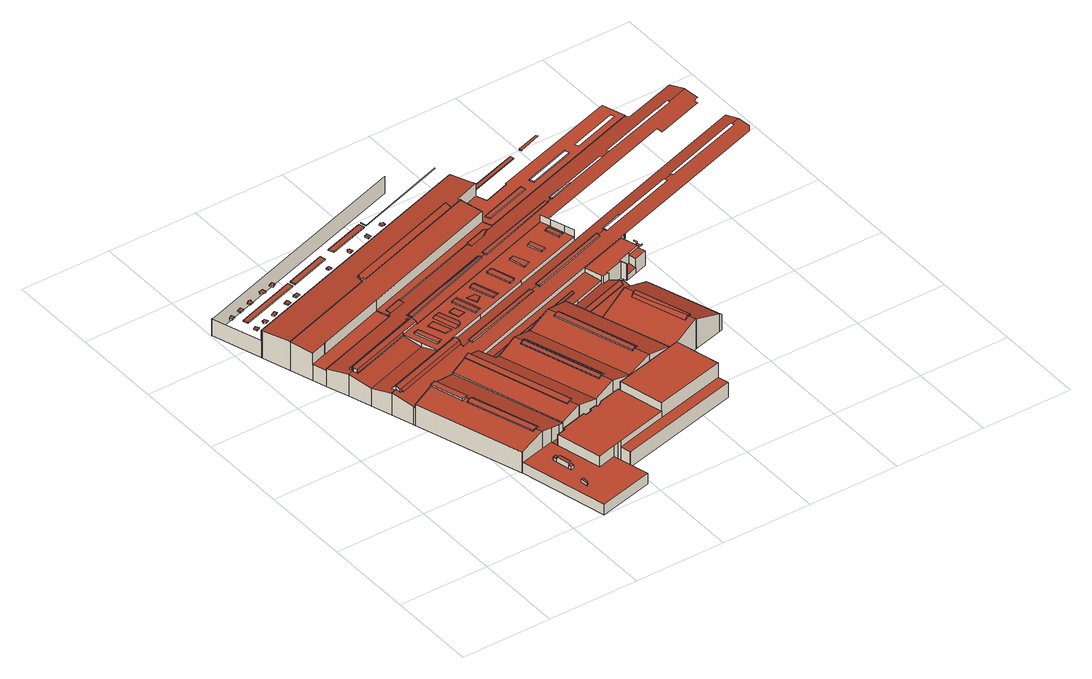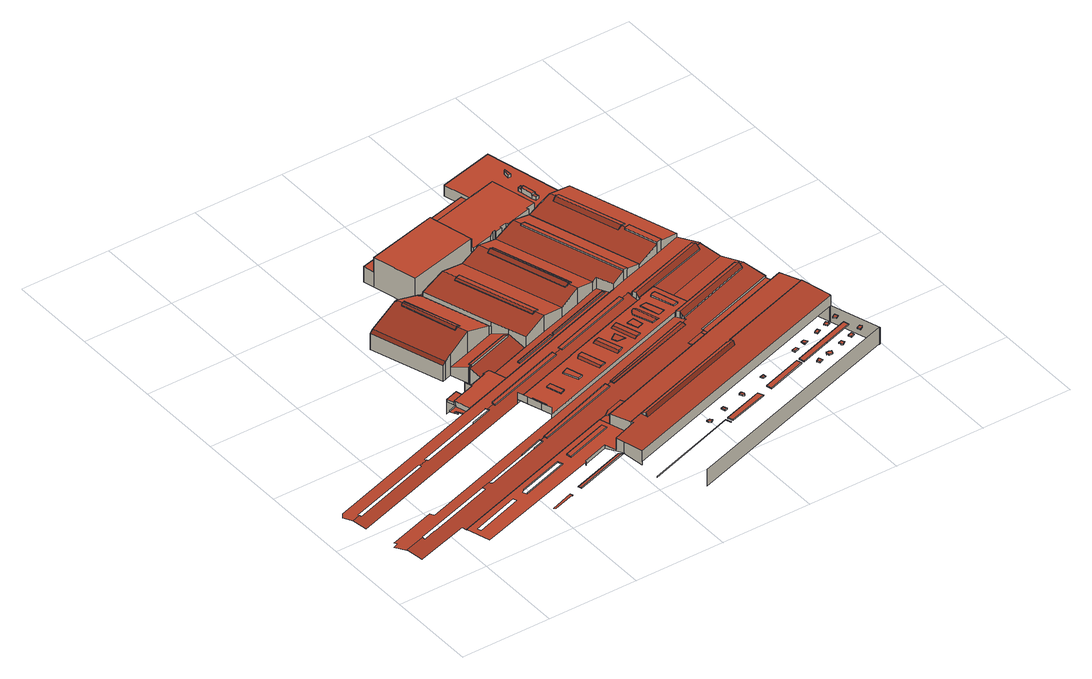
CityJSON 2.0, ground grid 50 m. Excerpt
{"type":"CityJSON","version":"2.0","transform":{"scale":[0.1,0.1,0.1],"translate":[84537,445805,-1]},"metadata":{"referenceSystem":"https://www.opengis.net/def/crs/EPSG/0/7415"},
"CityObjects":{
"building1":{"type":"Building","attributes":{"b3_dak_type":"slanted","b3_h_dak_50p":11.34,"b3_h_dak_70p":12.93,"b3_h_dak_max":18.7,"b3_h_dak_min":-0.24,"b3_h_maaiveld":-0.41,"b3_kas_warenhuis":false,"b3_mutatie_ahn3_ahn4":false,"b3_opp_buitenmuur":23264.48,"b3_opp_dak_plat":22958.51,"b3_opp_dak_schuin":26793.35,"b3_opp_grond":47974.2,"b3_opp_scheidingsmuur":0,"b3_reconstructie_onvolledig":false,"b3_rmse_lod12":3.03,"b3_rmse_lod13":1.31,"b3_rmse_lod22":0.253,"b3_val3dity_lod12":"[]","b3_val3dity_lod13":"[]","b3_val3dity_lod22":"[104]","b3_volume_lod12":618811.44,"b3_volume_lod13":595669.38,"b3_volume_lod22":564615.25,"geconstateerd":false,"oorspronkelijkbouwjaar":1914,"status":"Pand in gebruik"},"children":["building1-1"]},
"building1-1":{"type":"BuildingPart","parents":["building1"],"geometry":[{"type":"MultiSurface","lod":"2.2","boundaries":[[[0,1,2,3]],[[3,2,4,5]],[[6,7,1,0]],[[8,9,10,11]],[[12,5,4,9,8]],[[11,10,13,14,15]],[[14,13,16,17,18]],[[17,16,19,20]],[[21,20,19,22,23]],[[23,22,24,25]],[[25,24,26,27]],[[28,27,26,29,30]],[[30,29,31,32]],[[33,34,35,36]],[[37,32,31,38,39]],[[39,38,40,41]],[[41,40,34,33,42]],[[43,44,27,28]],[[45,46,47,48]],[[48,47,49,50]],[[51,52,53,54]],[[55,56,46,45]],[[57,58,52,51]],[[54,53,59,60]],[[61,62,63,64]],[[65,66,58,57]],[[67,68,66,65]],[[60,59,69,70]],[[70,69,71,72]],[[73,43,74,75]],[[76,55,45,48,50,77]],[[78,79,44,43,73]],[[18,17,80,81]],[[82,83,62,61]],[[75,74,84,85]],[[50,49,86,77]],[[76,87,56,55]],[[64,63,88,89]],[[64,89,90,91,82,61]],[[85,84,92]],[[77,86,87,76]],[[91,93,83,82]],[[89,88,94,90]],[[90,94,93,91]],[[95,96,97,98]],[[99,100,101,102]],[[102,101,103,104]],[[102,104,105,99]],[[106,107,32,37]],[[105,108,100,99]],[[104,103,108,105]],[[81,80,109,110]],[[110,109,111,112]],[[42,33,113,114]],[[115,116,117,118]],[[119,120,121,122]],[[122,121,123,124]],[[125,126,120,119]],[[127,128,129,130,106,37,39,41,42,114,131,132,133]],[[134,135,71,69,59,53,52,23,25]],[[124,136,137,125,119,122]],[[138,139,116,115]],[[115,118,140,138]],[[118,117,141,140]],[[137,142,126,125]],[[143,144,145,146]],[[124,123,147,136]],[[148,149,150,144,143,151]],[[152,153,150,149]],[[146,145,154,155]],[[143,146,155,156]],[[136,147,142,137]],[[140,141,139,138]],[[151,143,156,157]],[[157,158,148,151]],[[158,159,149,148]],[[152,149,159,160]],[[161,106,130,162]],[[160,163,153,152]],[[155,154,164,156]],[[157,156,164,165,159,158]],[[166,127,133,167]],[[159,165,163,160]],[[162,130,129,168]],[[169,128,127,166]],[[170,171,172,107,106,161]],[[173,134,25,27,44,79]],[[170,161,162,168,174]],[[36,35,175,176]],[[167,133,132,177]],[[178,179,169,166,167,177,180]],[[179,181,128,169]],[[168,129,182,174]],[[177,132,131,180]],[[174,182,171,170]],[[180,131,183,178]],[[181,179,184]],[[185,186,187,188]],[[178,183,189]],[[179,178,189,184]],[[190,191,192,193]],[[194,195,191,190]],[[188,187,196,197]],[[198,199,186,185]],[[193,192,200,201]],[[188,197,202,198,185]],[[203,204,194,190,193,201]],[[114,113,205,206]],[[197,196,207,202]],[[201,200,208,203]],[[204,209,195,194]],[[203,208,209,204]],[[189,183,131,114,206,210,211,212,171,182,129,128,181,184]],[[202,207,199,198]],[[213,214,215,216,217,205,113,33,36,176],[145,144,150,153,163,165,164,154],[103,101,100,108]],[[72,218,219,70]],[[72,71,135,218]],[[220,217,216,221]],[[217,222,223,205]],[[224,225,73,75,85]],[[226,227,57,51,54,60,70,219,228]],[[98,97,229,230]],[[231,95,98,230]],[[231,232,96,95]],[[212,233,172,171]],[[234,235,222,217,220]],[[236,237,20,21]],[[206,205,223,238,210]],[[239,111,109,80,17,20,237,240,241]],[[242,243,173,79,78]],[[222,235,244,245,238,223]],[[221,216,215,246]],[[67,65,57,227,247,248]],[[248,249,68,67]],[[250,251,252,253]],[[253,252,254,255]],[[15,14,256,257]],[[258,259,244,235,234]],[[224,85,92,260]],[[261,262,263,264]],[[244,259,245]],[[265,238,245]],[[255,254,266,267]],[[268,269,262,261]],[[270,271,272,250,253,255,267]],[[272,273,251,250]],[[264,263,274,275]],[[264,275,276,277,268,261]],[[210,238,265,278,211]],[[267,266,279,270]],[[271,280,273,272]],[[277,281,269,268]],[[270,279,280,271]],[[275,274,282,276]],[[276,282,281,277]],[[78,73,225,283,242]],[[176,175,284,213]],[[213,284,285,214]],[[286,212,211,287]],[[214,285,288,215]],[[246,215,288,289,290]],[[290,289,291,292]],[[112,111,239,293,294]],[[295,296,233,212,286]],[[297,298,299,300]],[[301,302,303,304]],[[305,306,259,258]],[[292,291,307,308,309]],[[310,311,298,297]],[[259,306,312,313,314,278,265,245]],[[287,211,278,314,315]],[[297,300,316,310]],[[300,299,317,316]],[[318,319,320,321]],[[321,320,322,323]],[[324,318,321,323]],[[325,318,324,326]],[[326,324,323,327]],[[308,307,319,318,325]],[[328,329,302,301]],[[304,330,328,301]],[[304,303,331,330]],[[316,317,311,310]],[[330,331,329,328]],[[295,286,287,315,332,333]],[[334,219,218]],[[218,135,134,335]],[[335,134,173,243]],[[336,295,333,337]],[[230,229,232,231]],[[338,339,340,296,295,336]],[[337,333,332,341]],[[337,341,342,338,336]],[[343,344,345,346]],[[347,348,349,306,305]],[[306,349,312]],[[315,314,313,350,351]],[[350,313,312]],[[342,352,339,338]],[[341,332,352,342]],[[353,354,355,356]],[[356,355,357,358]],[[359,360,348,347]],[[219,334,361,228]],[[362,363,354,353]],[[364,362,353,356,358]],[[283,365,243,242]],[[358,357,366,364]],[[367,368,340,339]],[[364,366,363,362]],[[305,258,234,220,221,246,290,292,309,369,370,371,372,373,374,375,376,377,378,379,380,359,347]],[[380,381,382,360,359]],[[383,384,385,367,339,352,332,315,351]],[[386,387,382,381]],[[388,389,387,386]],[[379,390,381,380]],[[351,350,391,383]],[[392,388,386,381,390]],[[293,239,241,393]],[[394,395,240,237,236]],[[393,241,240,395]],[[226,396,397,227]],[[392,398,389,388]],[[227,397,399,247]],[[400,401,402,361]],[[228,361,402,396,226]],[[247,399,403,249,248]],[[249,403,404]],[[405,406,260]],[[260,406,407,224]],[[224,407,408,225]],[[378,409,410,390,379]],[[385,411,412,368,367]],[[225,408,413,365,283]],[[390,410,398,392]],[[309,308,414,369]],[[415,416,395,394]],[[365,413,417,418]],[[377,419,409,378]],[[420,421,422,423]],[[424,425,426,427]],[[428,429,416,415]],[[384,430,411,385]],[[431,432,421,420]],[[433,434,435,436]],[[437,438,434,433]],[[439,440,438,437]],[[376,441,419,377]],[[442,256,14,18,81,110,112,294,443,444,445,446,447,448]],[[420,423,449,450,431]],[[423,422,451,449]],[[452,453,344,343]],[[346,454,452,343]],[[346,345,455,454]],[[375,456,457,441,376]],[[450,458,432,431]],[[459,460,457,456]],[[461,462,460,459]],[[463,464,465,466]],[[466,465,467,468]],[[257,256,442,469]],[[449,451,458,450]],[[470,471,469,472]],[[472,469,442,448,473]],[[415,474,475,428]],[[471,470,476]],[[475,477,429,428]],[[473,448,447,478]],[[478,447,446,479]],[[480,481,482,483]],[[480,484,481]],[[485,483,482]],[[374,486,456,375]],[[487,488,430,384]],[[483,485,489,490]],[[456,486,491,492,461,459]],[[493,414,308,325,326,327,494]],[[492,495,462,461]],[[496,497,498,499]],[[490,489,500,501]],[[502,503,484,480]],[[383,391,504,505]],[[506,502,480,483,490,501]],[[499,498,507,508]],[[508,509,496,499]],[[509,510,497,496]],[[511,477,475,474]],[[418,417,512,513]],[[501,500,514,506]],[[508,507,510,509]],[[506,514,503,502]],[[515,516,517,487,384,383,505,518]],[[519,520,521,522,523,524,525,504,391,350,312,349,348,360,382,387,389,398,410,409,419,441,457,460,462,495,526,527,528,529,530]],[[327,323,322,531,494]],[[532,516,515,533]],[[373,491,486,374]],[[491,526,495,492]],[[534,517,516,532]],[[372,527,526,491,373]],[[532,533,535,534]],[[536,537,538,539]],[[533,515,518,535]],[[540,541,7,6]],[[454,455,453,452]],[[371,542,528,527,372]],[[543,370,369,544]],[[545,534,535,546]],[[547,548,517,534,545]],[[370,549,542,371]],[[550,551,549,370,543]],[[552,529,528,542]],[[549,551,553,552,542]],[[553,530,529,552]],[[551,519,530,553]],[[547,545,546,554,555]],[[556,557,537,536]],[[558,556,536,539]],[[555,559,548,547]],[[546,535,518,560,554]],[[539,538,561,558]],[[554,560,559,555]],[[558,561,557,556]],[[517,548,559,560,518,505,562,563,487]],[[427,426,564,565]],[[565,566,424,427]],[[566,567,425,424]],[[563,568,488,487]],[[569,570,5,12]],[[571,572,573,574]],[[575,576,577,578]],[[513,512,579,580]],[[505,504,525,562]],[[581,582,572,571]],[[581,571,574,583]],[[574,573,584,583]],[[582,581,585]],[[583,584,586]],[[583,586,585,581]],[[470,472,473,478,479,587,588]],[[589,590,591,592]],[[592,591,593,594]],[[595,596,590,589]],[[594,597,598,595,589,592]],[[594,593,599,597]],[[598,600,596,595]],[[597,599,600,598]],[[601,602,464,463]],[[468,603,604,601,463,466]],[[468,467,605,603]],[[606,607,608,609]],[[439,437,610,611,612,613]],[[433,436,614,615,616,611,610,437]],[[613,617,440,439]],[[436,435,618,614]],[[12,8,11,15,257,469,471,476,619,620,587,621,622,623,624,569]],[[625,626,607,606]],[[625,606,609,627]],[[544,369,414,493,628]],[[609,608,629,627]],[[628,630,550,543,544]],[[630,520,519,551,550]],[[627,629,626,625]],[[631,632,576,575]],[[575,578,633,631]],[[578,577,634,633]],[[635,636,568,563]],[[562,525,524,637]],[[638,639,640,641]],[[642,643,639,638]],[[638,641,644,642]],[[641,640,645,644]],[[635,563,562,637,646,647,648,649]],[[477,511,650,651]],[[580,579,652,653]],[[488,568,636,654,655,656,657,658,412,411,430],[659,660,661,662],[567,564,426,425]],[[643,642,663]],[[644,645,664]],[[642,644,664,663]],[[665,666,667,668,293,393,395,416,429,477,651,669]],[[670,648,647,671]],[[672,673,674,675]],[[676,649,648,670]],[[476,470,588,619]],[[565,564,567,566]],[[675,674,677,678]],[[675,678,679,672]],[[679,680,673,672]],[[671,647,646,681]],[[682,683,676,670,671,681]],[[479,446,445,587]],[[683,684,649,676]],[[678,677,680,679]],[[685,659,662,686]],[[681,646,687,682]],[[688,689,684,683]],[[690,691,692,693,694,695,696,697,698,400,361,334,218,335,243,365,418,513,580,653],[699,700,701,702],[484,503,514,500,489,485,482,481],[703,704,705,706,707,708,709],[639,643,663,664,645,640],[607,626,629,608],[710,711,712,713,714],[582,585,586,584,573,572],[355,354,363,366,357],[557,561,538,537],[432,458,451,422,421]],[[682,715,688,683]],[[682,687,716,715]],[[715,716,689,688]],[[611,616,612]],[[633,634,632,631]],[[717,718,719,720]],[[698,721,401,400]],[[722,723,724,635,649,684,689,716,687,646,637,725,726]],[[724,654,636,635]],[[294,293,668,727,443]],[[368,412,658,728,729]],[[730,706,705,731]],[[731,705,704,732]],[[637,524,523,733,725]],[[734,707,706,730]],[[735,736,737,738]],[[732,739,734,730,731]],[[740,741,736,735]],[[738,737,742,743]],[[604,744,602,601]],[[603,605,744,604]],[[732,704,703,739]],[[738,743,745,746,747,740,735]],[[747,748,741,740]],[[707,734,708]],[[743,742,749,745]],[[739,703,709]],[[745,749,750,746]],[[746,750,748,747]],[[739,709,708,734]],[[653,652,751,690]],[[686,662,661,752]],[[494,531,753,493]],[[754,685,686,752]],[[754,660,659,685]],[[723,655,654,724]],[[722,755,756,655,723]],[[726,757,758,755,722]],[[628,493,753,759,520,630]],[[725,733,757,726]],[[520,759,760,521]],[[761,762,758,757]],[[521,760,763,522]],[[733,523,522,764]],[[765,766,767,768]],[[769,761,757,733,764,770]],[[768,767,771,772]],[[773,774,775,776]],[[777,778,774,773]],[[764,522,763,779,770]],[[770,779,780,769]],[[612,616,781,617,613]],[[615,782,781,616]],[[614,618,782,615]],[[769,780,783,784]],[[784,783,785,786]],[[655,756,787,656]],[[788,789,790,791]],[[792,793,789,788]],[[794,701,700,795]],[[796,651,650,797]],[[798,702,701,794]],[[794,795,799,798]],[[795,700,699,799]],[[800,801,762,761]],[[799,699,702,798]],[[752,661,660,754]],[[786,785,802,803,804]],[[786,804,805,806,807,808,809,810,811,800,761,769,784]],[[772,771,812,813]],[[814,669,651,796]],[[765,768,772,813,815,816]],[[816,817,766,765]],[[758,762,801,818,819,820,821,812,771,767,755]],[[822,814,796,797,823]],[[824,810,809]],[[825,826,827,828,829,830,831,832,833,834,835,836,837,838,839,840,841,842,843,844,845,775,774,744,605,467,465,405,260,92,84,74,43,28,30,32,107,172,233,296,340,368,729,846]],[[809,808,847,848,849,824]],[[824,849,850]],[[850,849,848]],[[851,811,810,824]],[[807,852,847,808]],[[656,787,853,657]],[[847,852,848]],[[854,855,856,851,824,850,848,852]],[[720,719,857,858]],[[588,620,619]],[[856,859,811,851]],[[620,588,587]],[[852,807,806,854]],[[756,755,767,766,817,821,820,860,861,862,863,853,787]],[[804,803,864,805]],[[690,751,865,691]],[[854,806,866,855]],[[805,864,867,868]],[[867,864,803,869]],[[803,802,870,869]],[[871,872,859,856]],[[855,866,873,874]],[[868,867,869,875]],[[856,855,874,876,871]],[[874,873,877,876]],[[876,877,872,871]],[[878,665,822,823]],[[879,713,712,880]],[[822,665,669,814]],[[881,714,713,879]],[[587,445,444,621]],[[665,878,882,666]],[[880,883,884,881,879]],[[885,886,887,888,800,811,859,872,877,873,866,806,805,868,875]],[[880,712,711,883]],[[884,710,714,881]],[[883,711,710,884]],[[666,882,889,667]],[[888,818,801,800]],[[776,775,845,890]],[[891,892,778,777]],[[621,444,893,894,622]],[[875,869,870,895,885]],[[443,727,893,444]],[[727,668,667,896]],[[728,658,657,897]],[[897,657,853,863,898]],[[882,878,823,797,650,511,474,415,394,236,21,23,52,58,66,68,249,404,899,434,438,440,617,781,782,789,793,900,901,902,903,904,905,906,907,908,909,910,911,912,913,914,915,916,917,918,919,920,921,889]],[[776,890,922,923,891,777,773]],[[813,812,821,815]],[[898,863,862,924]],[[815,821,817,816]],[[925,926,927,928]],[[929,900,793,792]],[[791,790,930,931]],[[792,788,791,931,932,929]],[[820,933,934,860]],[[860,934,935,861]],[[819,936,933,820]],[[924,862,937,938,939]],[[861,935,937,862]],[[818,940,936,819]],[[887,941,940,818,888]],[[622,894,942,623]],[[886,943,941,887]],[[865,751,652,579,512,417,413,408,407,406,405,465,464,602,744,774,778,892,843,842,944,945,946,839,838,837,947,948,834,833,949,950]],[[951,695,694,952]],[[939,938,953,954]],[[955,956,943,886]],[[886,885,957,955]],[[958,696,695,951]],[[952,959,958,951]],[[952,694,693,959]],[[885,895,960,957]],[[957,960,956,955]],[[961,958,959,962]],[[696,958,961,697]],[[962,959,693,692]],[[692,697,961,962]],[[963,698,697,964]],[[964,697,692,965]],[[624,966,967,968,570,569]],[[965,692,691,969]],[[623,942,970,966,624]],[[971,972,970,942]],[[973,974,975,976,977,978,728,897,898,924,939,954,979]],[[980,981,967,966]],[[954,953,982,979]],[[979,982,983,984,973]],[[729,728,978,846]],[[973,984,985,974]],[[986,980,987,988]],[[989,990,926,925]],[[925,928,991,989]],[[928,927,992,991]],[[984,983,993,994]],[[984,994,995,985]],[[974,985,995,996,975]],[[997,998,972,971]],[[996,995,994,999]],[[890,845,844,922]],[[922,844,843,923]],[[923,843,892,891]],[[1000,1001,1002,1003,1004,1005,1006,1007,1008,1009,930,790,789,782,618,435,434,899,404,403,399,397,396,402,401,721,1010,1011,1012,1013,1014,1015,1016,1017,1018]],[[999,994,993,1019,1020,1021]],[[1022,996,999,1021]],[[975,996,1022,976]],[[1023,944,842,1024]],[[1024,842,841,1025]],[[1026,1027,981,980,986]],[[932,901,900,929]],[[931,930,1009,901,932]],[[977,1028,1029,1030,978]],[[976,1022,1031,1028,977]],[[1021,1020,1031,1022]],[[1032,1033,998,997]],[[727,896,1034,1035,1032,997,971,942,894,893],[1036,1037,1038,1039,1040],[1041,1042,1043,1044],[992,927,926,990]],[[901,1009,1008,902]],[[846,978,1030,1045,1046,825]],[[991,992,990,989]],[[988,987,1047,1048]],[[1049,903,902,1050]],[[1050,902,1008,1007,1051]],[[825,1046,1052,826]],[[1053,1054,1055,1045,1030,1029]],[[1046,1045,1055,1056]],[[826,1052,1057,827]],[[1058,1059,1053,1029,1028]],[[827,1057,1060,828]],[[1056,1055,1054,1061]],[[1062,1063,1061,1064]],[[1065,945,944,1023]],[[1066,1026,986,988,1048]],[[1067,904,903,1049]],[[1068,1036,1040,1069]],[[1051,1007,1006,1070]],[[896,667,889,921,1034]],[[1070,1006,1005,1071]],[[1066,1072,1027,1026]],[[1048,1047,1072,1066]],[[1069,1040,1039,1073]],[[1074,1037,1036,1068]],[[1075,1076,1077,1078]],[[1079,1080,1076,1075]],[[1078,1081,1082,1079,1075]]],"semantics":{"surfaces":[{"type":"WallSurface","on_footprint_edge":true},{"type":"WallSurface","on_footprint_edge":false},{"type":"RoofSurface"}],"values":[0,0,0,0,0,0,0,0,0,0,0,0,0,0,0,0,0,1,1,1,1,1,1,1,1,1,1,1,1,1,2,1,1,1,1,1,1,1,2,1,1,1,1,1,1,1,1,2,1,1,1,1,1,1,1,1,1,1,2,2,2,1,2,1,1,1,1,1,1,1,2,1,1,1,2,1,2,1,1,1,1,1,1,1,1,1,2,2,0,1,2,1,1,1,1,1,1,1,1,2,1,1,1,1,1,2,2,1,1,1,1,1,2,1,2,2,1,1,1,2,2,1,2,1,1,1,1,1,2,1,2,1,2,1,1,1,1,1,2,1,1,1,1,1,2,1,1,2,1,1,1,1,1,1,1,2,0,0,1,0,0,0,1,1,1,1,1,0,1,2,1,2,1,0,0,2,1,1,0,1,2,1,1,1,2,1,1,1,1,1,1,1,2,1,1,1,1,1,1,1,1,1,1,1,1,2,1,1,1,1,2,1,2,1,1,1,1,2,1,1,1,1,1,1,1,1,1,1,1,1,1,1,1,1,1,1,1,1,1,1,1,1,1,1,1,1,1,1,2,2,1,1,2,1,1,1,1,1,1,1,1,1,1,1,2,1,1,1,1,2,1,1,1,1,1,2,2,1,1,1,1,1,2,1,2,1,1,1,1,1,1,2,2,0,1,1,1,1,1,2,1,1,0,1,1,1,1,1,1,1,1,2,1,1,2,1,2,1,1,1,1,1,2,1,2,1,1,1,1,1,1,1,1,2,1,1,1,2,2,1,1,1,2,1,1,1,1,2,1,1,2,2,1,1,2,1,2,1,1,2,1,1,1,2,1,1,1,1,1,2,1,2,1,1,2,1,1,2,2,1,1,1,2,1,1,2,1,1,2,1,1,1,1,1,1,2,2,1,1,1,1,1,1,2,1,1,1,1,1,1,1,1,2,1,1,1,1,1,2,1,1,1,1,1,1,2,1,1,0,2,1,1,1,1,0,1,0,1,0,1,1,2,1,1,1,0,0,1,1,1,0,0,1,1,1,1,1,1,2,1,1,1,1,0,2,1,1,2,1,2,2,1,2,2,1,1,1,1,1,1,2,1,1,1,1,1,2,1,1,1,1,2,0,1,1,1,2,1,1,1,1,1,1,1,1,2,2,1,1,1,1,1,1,1,1,0,1,1,1,1,2,2,1,1,1,1,1,1,2,0,0,0,0,0,0,0,1,0,2,1,0,0,2,1,2,1,0,0,1,1,1,2,1,1,1,1,1,1,2,1,0,0,1,1,1,1,2,1,0,2,1,1,1,1,1,1,2,0,2,1,1,1,1,1,1,1,1,1,1,2,1,1,1,1,1,1,1,2,1,1,1,1,1,1,1,2,1,1,1,1,1,1,1,1,1,1,1,2]}}]}
},
"vertices":[
[12,2192,103],[12,2192,6],[8,2191,6],[8,2191,103],[95,1920,6],[95,1920,104],[12,2190,103],[12,2190,6],[97,1914,164],[97,1914,6],[95,1913,6],[95,1913,164],[95,1920,163],[146,1759,6],[146,1759,174],[146,1759,177],[186,1637,6],[186,1637,99],[186,1637,163],[211,1561,6],[211,1561,99],[211,1561,108],[250,1439,6],[250,1439,132],[291,1316,6],[291,1316,109],[327,1204,6],[327,1204,131],[327,1204,134],[366,1086,6],[366,1086,110],[369,1075,6],[369,1075,107],[560,485,67],[560,485,6],[678,0,6],[678,0,67],[369,1075,128],[558,486,6],[558,486,127],[560,487,6],[560,487,128],[560,485,128],[361,1215,134],[361,1215,131],[73,2137,109],[73,2137,103],[79,2128,103],[79,2128,109],[80,2127,103],[80,2127,109],[284,1450,152],[284,1450,132],[284,1445,131],[284,1445,150],[79,2146,109],[79,2146,103],[284,1455,153],[284,1455,131],[293,1435,129],[293,1435,146],[117,2011,109],[117,2011,104],[124,1991,104],[124,1991,109],[284,1463,146],[284,1463,129],[281,1472,137],[281,1472,127],[294,1431,128],[294,1431,145],[296,1425,127],[296,1425,131],[361,1215,153],[368,1190,129],[368,1190,144],[93,2154,109],[100,2136,109],[355,1239,131],[355,1239,126],[278,1667,99],[278,1667,163],[132,2018,109],[132,2018,103],[376,1193,129],[376,1193,144],[100,2136,103],[93,2154,103],[142,1999,104],[142,1999,109],[140,2002,109],[143,2003,109],[382,1187,128],[143,2003,103],[140,2002,104],[116,2090,109],[116,2090,103],[125,2062,103],[125,2062,109],[693,204,84],[693,204,67],[697,160,67],[697,160,84],[706,168,67],[706,168,84],[708,203,84],[487,1112,161],[487,1112,107],[708,203,67],[279,1668,99],[279,1668,163],[280,1667,99],[280,1667,163],[698,520,67],[698,520,166],[139,2168,109],[139,2168,103],[145,2150,103],[145,2150,109],[186,2028,109],[186,2028,103],[181,2022,103],[181,2022,109],[193,2013,103],[193,2013,109],[184,2033,109],[184,2033,103],[550,911,160],[570,917,166],[562,940,166],[542,934,160],[687,552,166],[686,555,166],[668,549,161],[669,1438,109],[637,1536,127],[209,2021,109],[199,2039,109],[160,2176,109],[160,2176,103],[167,2158,109],[167,2158,103],[199,2039,103],[707,323,86],[707,323,67],[710,305,67],[710,305,85],[209,2021,103],[692,394,96],[692,394,85],[692,394,67],[707,323,96],[687,416,85],[687,416,67],[729,311,67],[729,311,85],[725,330,86],[725,330,96],[711,396,96],[711,396,86],[705,420,86],[487,1112,171],[542,934,171],[705,420,67],[725,330,67],[711,396,67],[550,911,166],[668,549,166],[562,940,171],[570,917,171],[518,1123,171],[518,1123,162],[518,1123,107],[698,1346,127],[575,944,171],[981,73,6],[981,73,67],[686,555,171],[694,557,173],[577,920,173],[687,552,171],[577,920,164],[575,944,162],[694,557,164],[598,927,158],[250,2051,109],[250,2051,103],[258,2036,103],[258,2036,109],[712,568,158],[210,2189,109],[210,2189,103],[219,2172,103],[219,2172,109],[225,2199,109],[225,2199,103],[270,2040,103],[270,2040,109],[274,2061,109],[274,2061,103],[237,2179,103],[237,2179,109],[280,2047,109],[231,2186,109],[234,2196,109],[760,535,67],[760,535,149],[280,2047,103],[231,2186,103],[234,2196,103],[813,548,134],[844,556,126],[653,1166,124],[980,75,67],[983,75,67],[932,272,67],[831,247,67],[770,496,67],[637,1536,131],[635,1541,144],[770,496,129],[831,247,129],[770,496,63],[760,535,62],[813,1334,145],[808,1359,153],[730,1599,153],[728,1598,153],[737,1574,144],[459,2170,103],[459,2170,109],[450,2198,109],[450,2198,103],[653,1166,107],[821,508,129],[821,508,63],[691,1718,108],[691,1718,99],[813,548,62],[666,1794,99],[688,1729,99],[686,1735,99],[698,1346,134],[698,1346,131],[819,519,62],[814,541,62],[932,272,129],[728,1608,144],[724,1621,132],[724,1621,126],[307,2226,109],[307,2226,103],[301,2210,103],[301,2210,109],[314,2205,103],[314,2205,109],[687,1934,174],[687,1934,177],[819,519,130],[819,519,73],[814,1327,128],[348,2085,110],[348,2085,103],[357,2066,103],[357,2066,109],[813,548,59],[328,2204,103],[328,2204,110],[368,2094,110],[368,2094,103],[334,2216,109],[329,2218,109],[328,2228,109],[328,2228,103],[374,2071,103],[374,2071,109],[373,2091,110],[369,2090,110],[844,556,58],[334,2216,103],[329,2218,103],[369,2090,103],[373,2091,103],[805,1379,135],[980,75,6],[983,75,6],[653,1166,132],[844,556,130],[932,272,6],[932,273,6],[932,273,129],[957,278,6],[957,278,129],[666,1794,103],[666,1794,163],[740,1194,161],[740,1194,107],[374,2241,109],[374,2241,103],[382,2221,103],[382,2221,110],[415,2106,110],[415,2106,103],[421,2090,103],[421,2090,109],[964,556,130],[964,556,72],[978,283,6],[978,283,95],[978,283,129],[395,2248,109],[395,2248,103],[960,577,62],[959,585,58],[955,584,58],[955,584,165],[402,2233,110],[402,2233,103],[992,227,9],[992,227,6],[993,224,6],[993,224,9],[994,224,6],[994,224,10],[993,227,10],[992,227,95],[993,227,95],[994,224,95],[441,2115,110],[441,2115,103],[447,2098,109],[447,2098,103],[939,633,165],[921,627,160],[635,1541,131],[669,1438,131],[740,1194,165],[921,627,164],[767,1203,174],[767,1203,163],[767,1203,107],[939,633,170],[950,636,173],[468,2203,109],[468,2203,103],[476,2175,103],[476,2175,109],[967,543,129],[967,543,63],[964,556,62],[959,585,62],[959,585,164],[950,636,162],[685,1516,139],[685,1516,131],[724,1390,131],[724,1390,139],[736,1390,131],[736,1390,139],[1008,553,129],[1008,553,63],[737,1574,132],[711,1523,138],[711,1523,131],[755,1399,138],[805,1379,131],[755,1399,131],[844,1228,138],[844,1228,107],[1268,354,129],[1208,601,130],[1204,614,130],[1185,609,130],[1184,610,130],[1180,608,130],[1086,585,130],[1085,585,130],[1061,566,130],[1045,562,130],[1045,572,130],[1008,564,130],[1008,564,68],[1008,564,62],[1077,614,127],[905,1147,128],[879,1139,136],[1008,580,67],[1008,580,62],[1023,584,67],[1023,584,62],[1045,572,68],[1077,614,62],[1045,583,68],[686,1735,104],[688,1729,106],[688,1729,105],[730,1599,116],[728,1598,116],[1045,583,62],[728,1608,118],[739,1567,132],[739,1567,109],[737,1574,111],[724,1621,121],[721,1635,124],[818,1308,124],[814,1327,120],[813,1334,119],[808,1359,114],[1045,562,63],[1045,572,62],[879,1139,73],[844,1228,82],[805,1379,110],[1268,354,95],[709,1736,106],[709,1736,105],[804,1383,109],[804,1383,131],[1061,566,63],[768,1524,133],[768,1524,131],[804,1431,131],[804,1431,135],[872,1195,82],[872,1195,78],[877,1181,76],[877,1181,81],[703,1763,109],[703,1763,104],[905,1147,73],[795,1535,133],[795,1535,131],[751,1644,128],[751,1644,124],[754,1631,121],[754,1631,125],[749,1650,129],[749,1650,123],[745,1662,121],[745,1662,120],[1085,585,62],[688,1942,175],[1467,2055,163],[1429,2174,174],[1357,2151,174],[721,1945,174],[711,1944,174],[703,1947,175],[841,1434,136],[809,1536,133],[841,1434,131],[694,2277,109],[694,2277,103],[704,2249,109],[704,2249,103],[1086,585,68],[1086,585,62],[809,1536,132],[1084,599,67],[1084,599,62],[1086,600,67],[1086,600,62],[865,1333,128],[865,1333,122],[867,1325,124],[867,1325,128],[872,1312,122],[872,1312,129],[688,1942,177],[691,1967,195],[691,1967,175],[688,1942,182],[703,1947,182],[804,1766,106],[796,1793,109],[692,1979,174],[796,1793,104],[711,1944,179],[721,1945,177],[840,1566,139],[825,1562,132],[865,1436,131],[882,1437,139],[840,1566,132],[882,1437,131],[1180,608,68],[1021,1185,166],[1021,1185,72],[884,1437,131],[884,1437,139],[1184,610,68],[1179,625,66],[1661,450,95],[1676,391,95],[1179,625,62],[665,2187,110],[665,2187,103],[668,2172,103],[668,2172,109],[897,1443,131],[897,1443,138],[868,1573,137],[868,1573,132],[1196,644,62],[1196,644,165],[906,1466,137],[687,2176,103],[687,2176,109],[681,2191,110],[681,2191,103],[796,1793,100],[1017,1449,109],[1017,1449,132],[906,1466,131],[1156,699,159],[1018,1129,159],[1037,1136,166],[1176,706,165],[1210,601,63],[1601,695,63],[1591,732,62],[1595,733,62],[1592,743,62],[1451,708,62],[1314,674,62],[1184,610,62],[1185,609,62],[1204,614,62],[1203,620,62],[1208,623,62],[1676,391,6],[1018,1129,165],[1156,699,164],[1037,1136,170],[1176,706,170],[911,1551,135],[911,1551,132],[926,1496,132],[926,1496,136],[1303,2604,103],[1303,2604,6],[1204,614,107],[1208,601,179],[1268,354,179],[1037,1136,176],[1176,706,175],[1048,1139,168],[1048,1139,162],[1208,601,107],[1210,601,179],[1210,601,107],[1203,620,107],[1208,623,107],[1195,713,163],[1059,1140,162],[945,1562,135],[945,1562,132],[966,1505,137],[1059,1140,159],[1195,713,159],[966,1505,132],[1314,674,127],[1137,1222,128],[1253,1303,76],[1253,1303,80],[1253,1317,81],[1253,1317,77],[1137,1222,72],[1512,2376,164],[1512,2376,103],[965,1606,137],[965,1606,132],[1008,1475,132],[1008,1475,137],[758,2299,109],[758,2299,103],[771,2270,103],[771,2270,109],[1016,1450,109],[1016,1450,132],[992,1616,139],[992,1616,132],[1034,1485,139],[1034,1485,132],[1007,1622,132],[1049,1490,132],[1357,2151,177],[1348,2179,195],[822,2233,109],[822,2233,103],[827,2222,103],[827,2222,109],[831,2220,103],[831,2220,109],[829,2246,110],[829,2246,103],[844,2225,110],[837,2243,110],[844,2225,103],[837,2243,103],[1323,1481,127],[1323,1481,122],[1331,1460,127],[1327,1472,127],[1331,1460,122],[1039,1594,134],[1039,1594,132],[1062,1538,132],[1062,1538,137],[970,1722,129],[1030,1741,129],[1283,1823,130],[1280,1832,124],[1288,1811,127],[1286,1816,128],[1283,1823,129],[1280,1832,121],[1288,1811,123],[1345,2190,174],[1348,2179,175],[1429,2174,178],[1425,2186,177],[1559,2234,176],[1545,2277,172],[1087,1590,136],[1087,1590,132],[1097,1562,137],[1661,450,179],[1097,1562,132],[1601,695,179],[984,2370,109],[984,2370,103],[994,2342,109],[994,2342,103],[1272,1265,166],[1272,1265,72],[1451,708,165],[1098,1647,138],[1098,1647,132],[1142,1520,132],[1142,1520,137],[1126,1659,139],[1126,1659,132],[1169,1529,139],[1169,1529,132],[1426,787,165],[1407,779,159],[1268,1210,160],[1288,1215,166],[1311,1959,101],[1311,1959,104],[1324,1548,110],[1324,1548,132],[1405,1308,72],[1406,1307,71],[1496,1337,71],[1675,1395,71],[1646,1487,80],[1264,1322,77],[1511,1400,76],[1511,1387,75],[1269,1308,76],[1139,1665,132],[1182,1533,132],[1446,1990,104],[1447,1989,104],[1485,2002,104],[1467,2055,102],[1431,1998,104],[1268,1210,167],[1407,779,166],[956,2283,110],[956,2283,103],[963,2261,103],[963,2261,109],[1288,1215,170],[977,2266,103],[977,2266,109],[971,2288,110],[971,2288,103],[1426,787,169],[1433,789,170],[1295,1217,171],[1295,1217,163],[1264,1322,82],[1269,1308,80],[1433,789,163],[1306,1220,164],[1306,1220,161],[1323,1551,132],[1723,1679,132],[1706,1734,132],[1690,1727,132],[1666,1717,132],[1641,1795,133],[1666,1804,133],[1682,1810,133],[1664,1865,133],[1437,1641,132],[1400,1624,132],[1376,1712,132],[1403,1720,132],[1299,1575,132],[1295,1571,132],[1272,1565,132],[1232,1694,132],[1259,1703,132],[1273,1708,132],[1312,1586,132],[1534,1764,132],[1560,1683,132],[1533,1674,132],[1508,1752,132],[1519,1758,132],[1446,794,162],[1446,794,159],[1000,2377,109],[1000,2377,103],[1010,2346,103],[1010,2346,108],[1664,1865,110],[1437,1213,127],[1406,1307,127],[1405,1308,127],[1592,743,125],[1468,1117,126],[1467,2055,107],[1646,1487,103],[1646,1487,107],[1232,1694,138],[1272,1565,138],[1295,1571,139],[1592,743,101],[1259,1703,139],[1061,2315,110],[1061,2315,103],[1070,2301,103],[1070,2301,109],[1299,1575,139],[1072,2322,110],[1072,2322,103],[1084,2301,103],[1084,2301,109],[1327,1472,124],[1088,2303,109],[1085,2308,109],[1085,2314,110],[1085,2314,103],[1088,2303,103],[1085,2308,103],[1323,1551,109],[1511,1387,80],[1661,450,6],[1511,1400,82],[1437,1213,100],[1406,1307,57],[1468,1117,99],[1468,1117,58],[1601,695,6],[1591,732,6],[1483,1122,112],[1483,1122,58],[1595,733,6],[1595,733,101],[1451,1224,108],[1451,1224,97],[1453,1218,100],[1453,1218,105],[1604,747,112],[1608,736,112],[1459,1201,93],[1459,1201,97],[1374,1487,128],[1374,1487,124],[1377,1475,121],[1377,1475,129],[1371,1498,128],[1371,1498,122],[1608,736,6],[1604,747,6],[1283,1823,123],[1286,1816,124],[1617,750,6],[1617,750,118],[1620,740,6],[1620,740,118],[1496,1337,56],[1316,1826,129],[1316,1826,124],[1319,1817,122],[1319,1817,129],[1312,1842,128],[1312,1842,121],[1376,1712,140],[1400,1624,137],[1311,1959,109],[1319,1933,105],[1403,1720,140],[1437,1641,138],[1646,1173,183],[1646,1173,57],[1773,780,6],[1773,780,17],[1773,780,183],[1771,787,183],[1760,819,183],[1754,818,180],[1734,812,171],[1639,1107,172],[1651,1112,177],[1664,1117,183],[1720,1286,93],[1720,1286,97],[1431,1998,109],[1722,1304,104],[1723,1312,107],[1723,1312,96],[1772,1213,56],[1740,1310,100],[1732,1307,100],[1722,1304,100],[1446,1990,107],[1408,1962,105],[1651,1112,185],[1940,1582,107],[1943,1583,107],[1948,1583,107],[1947,1584,107],[2443,1744,107],[2884,1886,107],[2898,1907,110],[2904,1915,111],[2886,1976,124],[2839,1961,124],[2842,1949,122],[2386,1804,122],[2383,1813,124],[2342,1800,124],[2336,1798,124],[2340,1786,122],[1882,1639,122],[1878,1650,124],[1833,1635,124],[1829,1634,124],[1829,1622,122],[1918,1575,107],[1754,818,192],[1681,1022,185],[1670,1053,184],[1670,1053,185],[1664,1117,189],[1754,818,187],[1675,1395,56],[1760,819,189],[1766,821,191],[1669,1119,191],[1527,2516,103],[1527,2516,109],[1669,1119,180],[1730,1315,96],[1738,1317,96],[1714,1390,63],[1678,1387,59],[1771,787,17],[1723,1679,109],[1766,821,180],[1776,788,17],[1776,788,180],[1779,781,17],[1779,781,6],[1682,1124,180],[1682,1124,175],[1767,821,180],[1767,821,190],[1779,781,180],[1774,826,183],[1774,826,177],[1446,1990,103],[1508,1752,138],[1533,1674,138],[1519,1758,138],[1447,1989,103],[1560,1683,139],[1534,1764,139],[1938,823,113],[1809,1223,113],[1772,1211,129],[1772,1213,129],[1485,2002,103],[1829,1622,129],[1829,1645,128],[1829,1645,122],[1429,2174,105],[1425,2186,105],[1938,823,6],[1485,2002,107],[1675,1395,103],[1678,1387,103],[736,1640,124],[1780,1990,122],[1786,1977,125],[1818,1987,125],[1813,2001,122],[1876,2021,122],[2189,2122,122],[2193,2117,123],[2196,2118,123],[2200,2109,125],[2248,2125,125],[2244,2140,122],[2616,2261,122],[2627,2262,122],[2688,2282,122],[2689,2281,122],[2700,2285,122],[2700,2270,125],[2816,2307,125],[2789,2390,109],[2763,2382,109],[2493,2298,108],[2485,2322,104],[1829,1634,128],[1833,1635,128],[1714,1390,103],[1496,2073,113],[1496,2073,107],[1506,2047,107],[1506,2047,113],[1780,1990,127],[1787,1974,124],[1787,1974,127],[1786,1977,127],[1732,1307,6],[1730,1315,6],[1738,1317,6],[1740,1310,6],[1714,1390,6],[1711,1398,6],[1711,1398,103],[1772,1213,6],[1772,1211,6],[1559,2234,105],[1809,1223,6],[1875,1659,122],[1995,1698,122],[2333,1806,122],[2380,1822,122],[2837,1970,122],[2864,2046,110],[2605,1963,109],[1641,1795,138],[1666,1717,139],[1811,1431,6],[1811,1431,103],[1827,1229,96],[1827,1229,6],[1956,828,97],[1666,1804,138],[1690,1727,139],[1956,828,6],[1666,1804,140],[1690,1727,140],[1664,1865,172],[1682,1810,172],[1706,1734,172],[1545,2277,108],[1545,2277,104],[1512,2376,83],[1723,1679,172],[1559,2234,98],[1580,2173,106],[1580,2173,85],[1823,1396,103],[1812,1439,103],[1879,1460,103],[1947,1482,103],[1945,1490,103],[1918,1575,103],[1822,1396,103],[1559,2281,108],[1559,2281,104],[1822,1396,6],[1823,1396,6],[1823,1396,37],[1812,1439,45],[1559,2281,112],[1569,2264,104],[1569,2264,108],[1764,2159,113],[1764,2159,107],[1772,2133,113],[1772,2133,107],[1889,1417,6],[1889,1417,37],[1879,1460,45],[1879,1460,92],[1724,2219,106],[1724,2219,85],[1889,1417,91],[2699,2265,123],[2248,2123,124],[2248,2125,124],[2200,2109,124],[2200,2108,124],[1956,2031,124],[1953,2030,124],[1819,1985,124],[1818,1987,124],[1786,1977,124],[2545,2150,110],[2553,2122,104],[2781,2193,104],[2817,2204,104],[2811,2223,108],[2831,2233,109],[2840,2235,108],[2816,2307,124],[2700,2270,124],[1961,1440,6],[1961,1440,78],[1961,1440,92],[1947,1482,93],[1875,1659,130],[1878,1650,128],[1882,1639,126],[1863,2379,111],[1863,2379,105],[1945,1490,79],[1945,1490,73],[1918,1575,73],[1947,1482,79],[1727,2228,106],[1727,2228,86],[2485,2322,107],[2444,2448,106],[1829,2181,107],[2097,2267,107],[2106,2246,107],[2092,2235,107],[1837,2154,107],[2165,2279,107],[2434,2366,107],[2439,2348,107],[2171,2260,107],[1940,1582,73],[1940,1582,81],[1870,2361,104],[1870,2361,107],[1813,2001,128],[1818,1987,128],[1819,1985,128],[1943,1583,81],[1990,1505,72],[1980,1530,72],[1965,1524,72],[1965,1524,75],[1948,1583,81],[1990,1505,79],[1990,1505,73],[1947,1584,81],[1980,1530,75],[1973,1549,82],[1973,1549,77],[1980,1530,82],[1995,1698,130],[1866,2373,109],[1876,2021,128],[1829,2181,113],[1837,2154,113],[1953,2030,128],[1956,2031,128],[1866,2373,106],[2092,2235,113],[2097,2267,113],[1932,2394,110],[1932,2394,106],[1934,2387,105],[1934,2387,109],[1931,2401,110],[1931,2401,105],[2063,2430,109],[2054,2440,110]
]}
